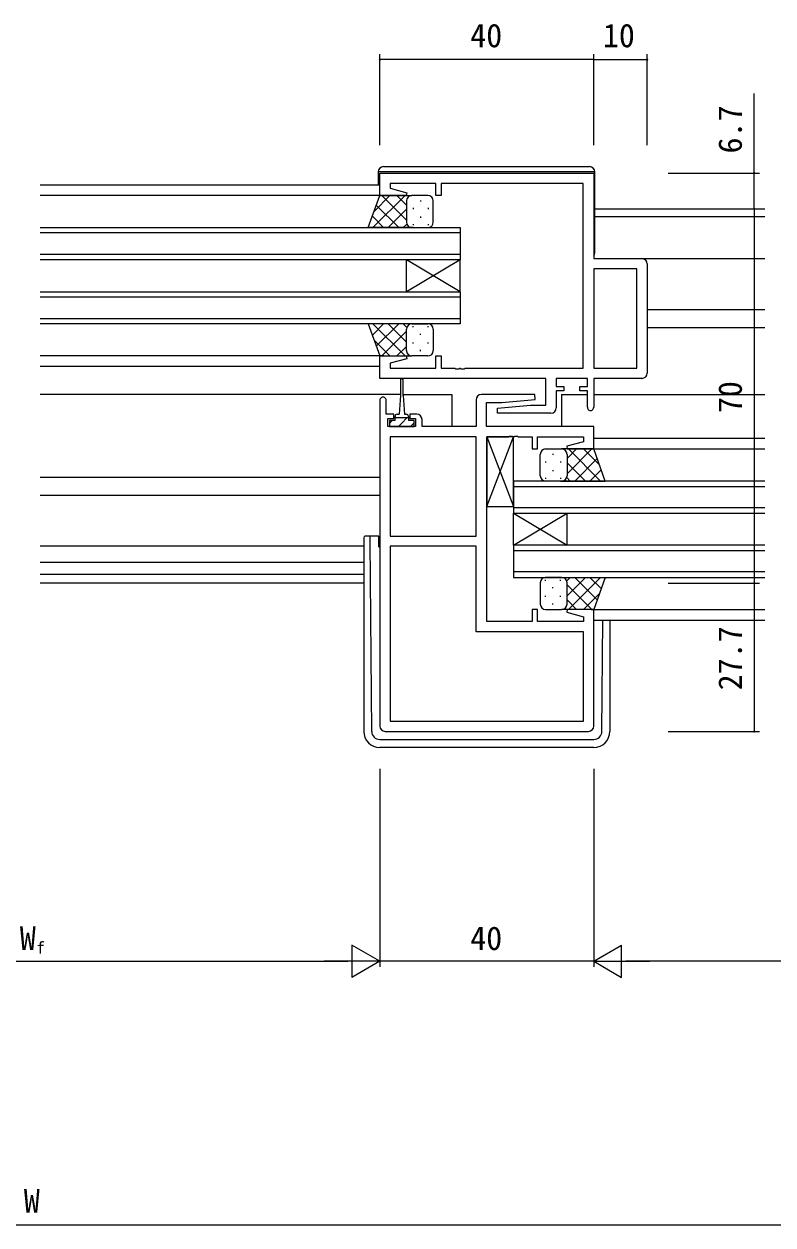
# Model space of a CAD drawing. Units: millimetres, scale not verified. Extents: x -567 to 567, y -403 to 403.
# Drawn here: x 215.7 to 355.7, y -245.2 to -20.6 of the extents above; entities that cross this region are included whole.
import ezdxf
from ezdxf.enums import TextEntityAlignment as Align

# ---------------------------------------------------------------- set-up
doc = ezdxf.new("R2010")
doc.units = ezdxf.units.MM
doc.header["$LTSCALE"] = 2
for name, color, linetype, lineweight in [('0-0_0', 7, 'Continuous', 9), ('0-1_USER1', 6, 'Continuous', 9), ('0-2_YKK_ZWAK', 2, 'Continuous', 9), ('0-3_YKK_11', 4, 'Continuous', 9)]:
    doc.layers.add(name, color=color, linetype=linetype, lineweight=lineweight)
doc.styles.add('ＭＳ ゴシック', font='')
doc.styles.get('ＭＳ ゴシック').set_extended_font_data('MS Gothic')

msp = doc.modelspace()

# ---------------------------------------------------------------- linework, layer by layer
at = {"layer": '0-0_0'}
for p, q in [((282.158, -48.485), (322.158, -48.485)), ((282.158, -52.685), (282.158, -48.485)), ((322.158, -48.485), (322.158, -64.485)), ((292.658, -50.415), (284.088, -50.415)), ((284.088, -50.415), (284.088, -51.332)), ((284.088, -51.332), (287.187, -52.163)), ((292.658, -52.685), (292.658, -50.415)), ((320.158, -50.415), (293.658, -50.415)), ((293.658, -50.415), (293.658, -52.685)), ((320.158, -84.955), (320.158, -50.415)), ((287.119, -52.685), (282.158, -52.685)), ((287.187, -52.163), (287.119, -52.685)), ((293.658, -52.685), (292.658, -52.685)), ((322.158, -64.485), (331.158, -64.485)), ((322.158, -66.415), (322.158, -84.955)), ((322.158, -66.415), (322.158, -84.955)), ((330.228, -66.415), (322.158, -66.415)), ((330.228, -84.955), (330.228, -66.415)), ((332.158, -65.485), (332.158, -85.885)), ((282.158, -82.685), (287.119, -82.685)), ((282.158, -86.885), (282.158, -82.685)), ((287.119, -82.685), (287.187, -83.207)), ((292.658, -82.685), (293.658, -82.685)), ((292.658, -84.955), (292.658, -82.685)), ((293.658, -82.685), (293.658, -84.955)), ((287.187, -83.207), (284.088, -84.038)), ((284.088, -84.038), (284.088, -84.955)), ((284.088, -84.955), (292.658, -84.955)), ((293.658, -84.955), (296.2, -84.955)), ((296.2, -84.955), (296.383, -85.075)), ((296.383, -85.075), (296.933, -85.075)), ((296.933, -85.075), (297.116, -84.955)), ((297.116, -84.955), (297.2, -84.955)), ((297.2, -84.955), (297.383, -85.075)), ((297.383, -85.075), (297.933, -85.075)), ((297.933, -85.075), (298.116, -84.955)), ((298.116, -84.955), (320.158, -84.955)), ((322.158, -84.955), (330.228, -84.955)), ((313.228, -86.885), (282.158, -86.885)), ((313.228, -91.885), (313.228, -86.885)), ((320.958, -86.885), (315.158, -86.885)), ((315.158, -86.885), (315.158, -88.385)), ((320.958, -88.385), (320.958, -86.885)), ((322.158, -86.885), (322.158, -92.285)), ((331.158, -86.885), (322.158, -86.885)), ((315.158, -88.385), (316.558, -88.385)), ((315.158, -89.185), (315.158, -92.385)), ((316.558, -89.185), (315.158, -89.185)), ((316.558, -88.385), (316.558, -89.185)), ((319.558, -88.385), (320.958, -88.385)), ((319.558, -89.185), (319.558, -88.385)), ((320.958, -89.185), (319.558, -89.185)), ((320.958, -92.285), (320.958, -89.185)), ((282.158, -90.985), (282.158, -151.885)), ((283.358, -93.585), (283.358, -90.985)), ((300.158, -90.885), (300.158, -95.885)), ((311.136, -89.885), (301.158, -89.885)), ((302.088, -91.385), (304.965, -91.385)), ((302.088, -95.885), (302.088, -91.385)), ((304.138, -92.429), (310.351, -91.885)), ((304.965, -91.385), (311.178, -90.842)), ((310.351, -91.885), (313.228, -91.885)), ((311.178, -90.842), (311.136, -89.885)), ((284.758, -93.585), (283.358, -93.585)), ((284.758, -94.385), (284.758, -93.585)), ((287.758, -93.585), (287.758, -94.385)), ((289.058, -93.585), (287.758, -93.585)), ((304.18, -93.385), (304.138, -92.429)), ((314.158, -93.385), (304.18, -93.385)), ((283.658, -94.385), (284.758, -94.385)), ((283.658, -95.885), (283.658, -94.385)), ((288.858, -95.885), (283.658, -95.885)), ((287.758, -94.385), (288.858, -94.385)), ((288.858, -94.385), (288.858, -95.885)), ((290.058, -95.885), (290.058, -94.585)), ((300.158, -95.885), (290.058, -95.885)), ((322.158, -95.885), (302.088, -95.885)), ((322.158, -100.085), (322.158, -95.885)), ((284.088, -97.815), (284.088, -116.355)), ((300.158, -97.815), (284.088, -97.815)), ((300.158, -116.355), (300.158, -97.815)), ((302.158, -132.355), (302.158, -97.815)), ((302.158, -97.815), (306.2, -97.815)), ((306.2, -97.815), (306.383, -97.695)), ((306.383, -97.695), (306.933, -97.695)), ((306.933, -97.695), (307.116, -97.815)), ((307.116, -97.815), (307.2, -97.815)), ((307.2, -97.815), (307.383, -97.695)), ((307.383, -97.695), (307.933, -97.695)), ((307.933, -97.695), (308.116, -97.815)), ((308.116, -97.815), (310.658, -97.815)), ((310.658, -97.815), (310.658, -100.085)), ((311.658, -97.815), (320.228, -97.815)), ((311.658, -100.085), (311.658, -97.815)), ((320.228, -98.732), (317.129, -99.563)), ((320.228, -97.815), (320.228, -98.732)), ((310.658, -100.085), (311.658, -100.085)), ((317.129, -99.563), (317.198, -100.085)), ((317.198, -100.085), (322.158, -100.085)), ((284.088, -118.285), (284.088, -150.955)), ((300.158, -118.285), (284.088, -118.285)), ((300.158, -134.285), (300.158, -118.285)), ((310.658, -130.085), (310.658, -132.355)), ((311.658, -130.085), (310.658, -130.085)), ((311.658, -132.355), (311.658, -130.085)), ((317.198, -130.085), (317.129, -130.607)), ((322.158, -130.085), (317.198, -130.085)), ((322.158, -151.885), (322.158, -130.085)), ((310.658, -132.355), (302.158, -132.355)), ((320.228, -132.355), (311.658, -132.355)), ((317.129, -130.607), (320.228, -131.438)), ((320.228, -131.438), (320.228, -132.355)), ((320.228, -134.285), (300.158, -134.285)), ((320.228, -150.955), (320.228, -134.285)), ((284.088, -150.955), (320.228, -150.955)), ((284.088, -150.955), (320.228, -150.955)), ((283.158, -152.885), (321.158, -152.885))]:
    msp.add_line(p, q, dxfattribs=at)
msp.add_lwpolyline([(284.088, -97.815), (284.088, -116.355), (300.158, -116.355)], dxfattribs=at)
for centre, radius, start, end in [((331.158, -65.485), 1, 0.00001, 89.99999), ((331.158, -85.885), 1, 270.00001, 359.99999), ((282.758, -90.985), 0.6, 359.99999, 180.00001), ((301.158, -90.885), 1, 90.00001, 179.99999), ((289.058, -94.585), 1, 0.00001, 89.99999), ((314.158, -92.385), 1, 270.00001, 359.99999), ((321.558, -92.285), 0.6, 179.99999, 0.00001), ((283.158, -151.885), 1, 180.00001, 269.99999), ((321.158, -151.885), 1, 270.00001, 359.99999)]:
    msp.add_arc(centre, radius, start, end, dxfattribs=at)
at = {"layer": '0-1_USER1'}
for p, q in [((282.158, -43.285), (282.158, -26.285)), ((322.158, -43.285), (322.158, -26.285)), ((322.158, -43.285), (322.158, -26.285)), ((332.158, -43.285), (332.158, -26.285)), ((322.158, -27.285), (282.158, -27.285)), ((322.158, -27.285), (332.158, -27.285)), ((352.158, -48.485), (352.158, -33.585)), ((336.069, -48.485), (353.158, -48.485)), ((352.158, -55.185), (352.158, -48.485)), ((352.158, -55.185), (352.158, -125.185)), ((336.069, -125.185), (353.158, -125.185)), ((336.069, -125.185), (353.158, -125.185)), ((352.158, -125.185), (352.158, -152.885)), ((336.069, -152.885), (353.158, -152.885)), ((282.158, -159.885), (282.158, -196.885)), ((282.158, -159.885), (282.158, -196.885)), ((322.158, -159.885), (322.158, -196.885)), ((322.158, -159.885), (322.158, -196.885)), ((276.962, -192.885), (276.962, -198.885)), ((282.158, -195.885), (276.962, -192.885)), ((322.158, -195.885), (327.354, -192.885)), ((327.354, -198.885), (327.354, -192.885)), ((158.158, -195.885), (276.158, -195.885)), ((282.158, -195.885), (271.766, -195.885)), ((282.158, -195.885), (276.962, -198.885)), ((322.158, -195.885), (282.158, -195.885)), ((322.158, -195.885), (327.354, -198.885)), ((322.158, -195.885), (332.55, -195.885)), ((451.158, -195.885), (328.158, -195.885)), ((-15.842, -245.185), (450.158, -245.185))]:
    msp.add_line(p, q, dxfattribs=at)
for centre, start, end in [((282.158, -27.285), 0, 180), ((282.158, -27.285), 180, 0), ((322.158, -27.285), 0, 180), ((322.158, -27.285), 0, 180), ((322.158, -27.285), 180, 0), ((322.158, -27.285), 180, 0), ((332.158, -27.285), 0, 180), ((332.158, -27.285), 180, 0), ((352.158, -48.485), 90, 270), ((352.158, -48.485), 270, 90), ((352.158, -55.185), 90, 270), ((352.158, -55.185), 90, 270), ((352.158, -55.185), 270, 90), ((352.158, -55.185), 270, 90), ((352.158, -125.185), 90, 270), ((352.158, -125.185), 90, 270), ((352.158, -125.185), 270, 90), ((352.158, -125.185), 270, 90), ((352.158, -152.885), 90, 270), ((352.158, -152.885), 270, 90)]:
    msp.add_arc(centre, 0.106, start, end, dxfattribs=at)
at = {"layer": '0-2_YKK_ZWAK'}
for p, q in [((218.658, -50.685), (282.158, -50.686)), ((282.658, -52.685), (218.658, -52.685)), ((322.358, -55.185), (354.158, -55.185)), ((322.358, -56.585), (354.158, -56.585)), ((218.658, -58.685), (297.158, -58.685)), ((297.158, -59.685), (218.658, -59.685)), ((297.158, -58.685), (297.158, -64.685)), ((218.658, -63.685), (297.158, -63.685)), ((297.158, -64.685), (218.658, -64.685)), ((287.158, -70.685), (287.158, -64.685)), ((297.158, -64.685), (287.158, -70.685)), ((297.158, -70.685), (287.158, -64.685)), ((297.158, -70.685), (297.158, -64.685)), ((331.158, -64.485), (354.158, -64.485)), ((218.658, -70.685), (297.158, -70.685)), ((297.158, -71.685), (218.658, -71.685)), ((297.158, -70.685), (297.158, -76.685)), ((332.158, -73.985), (354.158, -73.985)), ((218.658, -75.685), (297.158, -75.685)), ((297.158, -76.685), (218.658, -76.685)), ((332.158, -77.385), (354.158, -77.385)), ((282.903, -82.685), (218.658, -82.685)), ((282.158, -84.685), (218.658, -84.685)), ((286.008, -89.885), (218.658, -89.885)), ((286.508, -89.885), (295.658, -89.885)), ((295.658, -89.885), (295.658, -95.778)), ((316.158, -89.885), (320.958, -89.885)), ((316.158, -89.885), (316.158, -95.885)), ((322.158, -89.885), (354.158, -89.885)), ((322.158, -98.085), (354.158, -98.085)), ((322.158, -100.085), (354.158, -100.085)), ((282.158, -105.385), (218.658, -105.385)), ((354.158, -106.085), (307.159, -106.085)), ((307.159, -106.085), (307.159, -112.085)), ((307.159, -107.085), (354.158, -107.085)), ((282.158, -108.785), (218.658, -108.785)), ((354.158, -111.085), (307.159, -111.085)), ((307.159, -112.085), (354.158, -112.085)), ((307.159, -118.085), (307.159, -112.085)), ((307.159, -112.085), (317.159, -118.085)), ((307.159, -118.085), (317.159, -112.085)), ((317.159, -118.085), (317.159, -112.085)), ((279.158, -118.284), (218.658, -118.284)), ((282.158, -118.284), (281.858, -118.284)), ((354.158, -118.085), (307.159, -118.085)), ((307.159, -118.085), (307.159, -124.085)), ((307.159, -119.085), (354.158, -119.085)), ((279.158, -121.285), (218.658, -121.285)), ((354.158, -123.085), (307.159, -123.085)), ((279.158, -123.555), (218.658, -123.555)), ((279.158, -125.185), (218.658, -125.185)), ((307.159, -124.085), (354.158, -124.085)), ((321.658, -130.085), (354.158, -130.085)), ((322.158, -132.085), (354.158, -132.085))]:
    msp.add_line(p, q, dxfattribs=at)
at = {"layer": '0-3_YKK_11'}
for p, q in [((281.858, -48.285), (281.858, -50.685)), ((282.358, -48.285), (281.858, -48.285)), ((321.858, -48.285), (282.358, -48.285)), ((282.858, -47.285), (321.358, -47.285)), ((322.358, -48.285), (321.858, -48.285)), ((322.358, -63.485), (322.358, -48.285)), ((280.015, -58.685), (282.158, -52.685)), ((286.89, -52.685), (280.89, -58.685)), ((284.061, -52.685), (281.101, -55.646)), ((282.158, -52.685), (288.158, -52.685)), ((287.158, -57.306), (282.538, -52.685)), ((287.158, -54.477), (285.366, -52.685)), ((287.158, -53.685), (287.158, -57.285)), ((291.158, -52.685), (288.158, -52.685)), ((289.795, -53.605), (289.795, -53.805)), ((292.158, -57.685), (292.158, -53.685)), ((285.71, -58.685), (281.514, -54.49)), ((287.158, -55.245), (283.718, -58.685)), ((287.158, -54.085), (287.158, -57.685)), ((288.38, -55.02), (288.38, -55.22)), ((291.21, -55.02), (291.21, -55.22)), ((282.881, -58.685), (280.769, -56.574)), ((287.215, -58.017), (286.547, -58.685)), ((288.38, -58.05), (288.38, -58.25)), ((289.795, -56.635), (289.795, -56.835)), ((291.21, -58.05), (291.21, -58.25)), ((288.38, -58.685), (280.015, -58.685)), ((288.158, -58.685), (291.158, -58.685)), ((288.38, -76.687), (280.015, -76.687)), ((280.015, -76.687), (282.158, -82.687)), ((282.881, -76.687), (280.769, -78.799)), ((286.89, -82.687), (280.89, -76.687)), ((285.71, -76.687), (281.514, -80.883)), ((287.158, -78.067), (282.538, -82.687)), ((287.158, -80.127), (283.718, -76.687)), ((287.215, -77.355), (286.547, -76.687)), ((287.158, -81.287), (287.158, -77.687)), ((287.158, -81.687), (287.158, -78.087)), ((288.158, -76.687), (291.158, -76.687)), ((288.38, -77.322), (288.38, -77.122)), ((289.795, -78.737), (289.795, -78.537)), ((291.21, -77.322), (291.21, -77.122)), ((292.158, -77.687), (292.158, -81.687)), ((284.061, -82.687), (281.101, -79.726)), ((288.38, -80.352), (288.38, -80.152)), ((291.21, -80.352), (291.21, -80.152)), ((282.158, -82.687), (288.158, -82.687)), ((287.158, -80.895), (285.366, -82.687)), ((291.158, -82.687), (288.158, -82.687)), ((289.795, -81.767), (289.795, -81.567)), ((286.008, -87.135), (286.008, -90.085)), ((286.508, -90.085), (286.508, -87.135)), ((286.008, -90.085), (285.758, -93.585)), ((286.508, -90.085), (286.758, -93.585)), ((285.008, -94.785), (285.008, -93.985)), ((287.508, -94.285), (285.008, -94.285)), ((285.408, -93.585), (285.758, -93.585)), ((286.758, -93.585), (287.108, -93.585)), ((287.508, -93.985), (287.508, -94.785)), ((285.008, -94.785), (283.958, -94.785)), ((283.958, -95.317), (284.49, -94.785)), ((283.958, -94.785), (283.958, -95.885)), ((283.958, -95.885), (288.558, -95.885)), ((288.558, -94.785), (287.508, -94.785)), ((287.88, -95.885), (288.558, -95.207)), ((288.558, -95.885), (288.558, -94.785)), ((302.158, -97.815), (302.158, -110.815)), ((302.158, -97.815), (307.158, -110.815)), ((302.158, -110.815), (307.158, -97.815)), ((307.158, -97.815), (302.158, -97.815)), ((307.158, -110.815), (307.158, -97.815)), ((313.158, -100.085), (316.158, -100.085)), ((314.522, -101.005), (314.522, -101.205)), ((322.158, -100.085), (316.158, -100.085)), ((317.158, -104.706), (321.778, -100.085)), ((317.158, -101.877), (318.95, -100.085)), ((317.426, -100.085), (323.426, -106.085)), ((320.255, -100.085), (323.216, -103.046)), ((324.301, -106.085), (322.158, -100.085)), ((312.158, -105.085), (312.158, -101.085)), ((313.107, -102.42), (313.107, -102.62)), ((315.937, -102.42), (315.937, -102.62)), ((317.158, -101.085), (317.158, -104.685)), ((317.158, -101.485), (317.158, -105.085)), ((317.158, -102.645), (320.598, -106.085)), ((318.607, -106.085), (322.802, -101.89)), ((313.107, -105.45), (313.107, -105.65)), ((314.522, -104.035), (314.522, -104.235)), ((315.937, -105.45), (315.937, -105.65)), ((317.101, -105.417), (317.769, -106.085)), ((321.435, -106.085), (323.547, -103.974)), ((316.158, -106.085), (313.158, -106.085)), ((315.937, -106.085), (324.301, -106.085)), ((302.158, -110.815), (307.158, -110.815)), ((279.158, -116.685), (279.158, -117.385)), ((280.358, -116.385), (279.458, -116.385)), ((280.658, -116.385), (280.358, -116.385)), ((280.366, -117.385), (280.358, -116.385)), ((281.958, -116.385), (280.658, -116.385)), ((281.958, -118.385), (281.958, -116.385)), ((279.158, -117.385), (279.158, -152.885)), ((280.646, -152.897), (280.366, -117.385)), ((281.958, -118.385), (282.158, -118.385)), ((312.158, -125.087), (312.158, -129.087)), ((313.107, -124.722), (313.107, -124.522)), ((316.158, -124.087), (313.158, -124.087)), ((315.937, -124.087), (324.301, -124.087)), ((315.937, -124.722), (315.937, -124.522)), ((317.101, -124.755), (317.769, -124.087)), ((317.158, -127.527), (320.598, -124.087)), ((317.158, -128.687), (317.158, -125.087)), ((317.158, -125.467), (321.778, -130.087)), ((317.158, -129.087), (317.158, -125.487)), ((317.426, -130.087), (323.426, -124.087)), ((318.607, -124.087), (322.802, -128.283)), ((321.435, -124.087), (323.547, -126.199)), ((324.301, -124.087), (322.158, -130.087)), ((313.107, -127.752), (313.107, -127.552)), ((314.522, -126.137), (314.522, -125.937)), ((315.937, -127.752), (315.937, -127.552)), ((320.255, -130.087), (323.216, -127.126)), ((313.158, -130.087), (316.158, -130.087)), ((314.522, -129.167), (314.522, -128.967)), ((322.158, -130.087), (316.158, -130.087)), ((317.158, -128.295), (318.95, -130.087)), ((323.67, -152.897), (323.834, -132.085)), ((325.158, -132.085), (325.158, -152.885)), ((282.146, -154.385), (322.17, -154.385)), ((322.158, -155.885), (282.158, -155.885))]:
    msp.add_line(p, q, dxfattribs=at)
msp.add_lwpolyline([(285.635, -95.885), (286.258, -95.262), (287.235, -94.285)], dxfattribs=at)
for centre, radius, start, end in [((282.858, -48.285), 1, 90, 180), ((321.358, -48.285), 1, 0, 90), ((288.158, -53.685), 1, 90, 180), ((288.158, -53.685), 1, 90, 180), ((291.158, -53.685), 1, 360, 90), ((288.158, -57.685), 1, 180, 270), ((288.158, -57.685), 1, 180, 270), ((291.158, -57.685), 1, 270, 360), ((321.858, -63.485), 0.5, 306.8699, 0), ((288.158, -77.687), 1, 90, 180), ((288.158, -77.687), 1, 90, 180), ((291.158, -77.687), 1, 360, 90), ((288.158, -81.687), 1, 180, 270), ((288.158, -81.687), 1, 180, 270), ((291.158, -81.687), 1, 270, 360), ((286.258, -87.135), 0.25, 0, 180), ((285.408, -93.985), 0.4, 90, 180), ((287.108, -93.985), 0.4, 0, 90), ((313.158, -101.085), 1, 90, 180), ((316.158, -101.085), 1, 0, 90), ((316.158, -101.085), 1, 0, 90), ((313.158, -105.085), 1, 180, 270), ((316.158, -105.085), 1, 270, 0), ((316.158, -105.085), 1, 270, 0), ((279.458, -116.685), 0.3, 90, 180), ((313.158, -125.087), 1, 90, 180), ((316.158, -125.087), 1, 0, 90), ((316.158, -125.087), 1, 0, 90), ((313.158, -129.087), 1, 180, 270), ((316.158, -129.087), 1, 270, 0), ((316.158, -129.087), 1, 270, 0), ((282.158, -152.885), 3, 180, 270), ((282.146, -152.885), 1.5, 180.45233, 270), ((322.158, -152.885), 3, 270, 0), ((322.17, -152.885), 1.5, 270, 359.54767)]:
    msp.add_arc(centre, radius, start, end, dxfattribs=at)

# ---------------------------------------------------------------- texts
at = {"layer": '0-1_USER1', "style": 'ＭＳ ゴシック'}
for s, height, p in [('40', 4.399, (299.064, -26.285)), ('10', 4.399, (323.857, -26.285)), ('W', 4.399, (214.874, -195.085)), ('40', 4.399, (299.064, -195.085)), ('f', 2.199, (217.993, -195.085)), ('W', 4.399, (215.622, -244.185))]:
    msp.add_text(s, height=height, dxfattribs=at).set_placement(p, align=Align.BOTTOM_LEFT)
for s, p in [('6.7', (351.158, -44.827)), ('70', (351.158, -93.377)), ('27.7', (351.158, -145.212))]:
    msp.add_text(s, height=4.399, rotation=90, dxfattribs=at).set_placement(p, align=Align.BOTTOM_LEFT)

doc.saveas('drawing.dxf')
